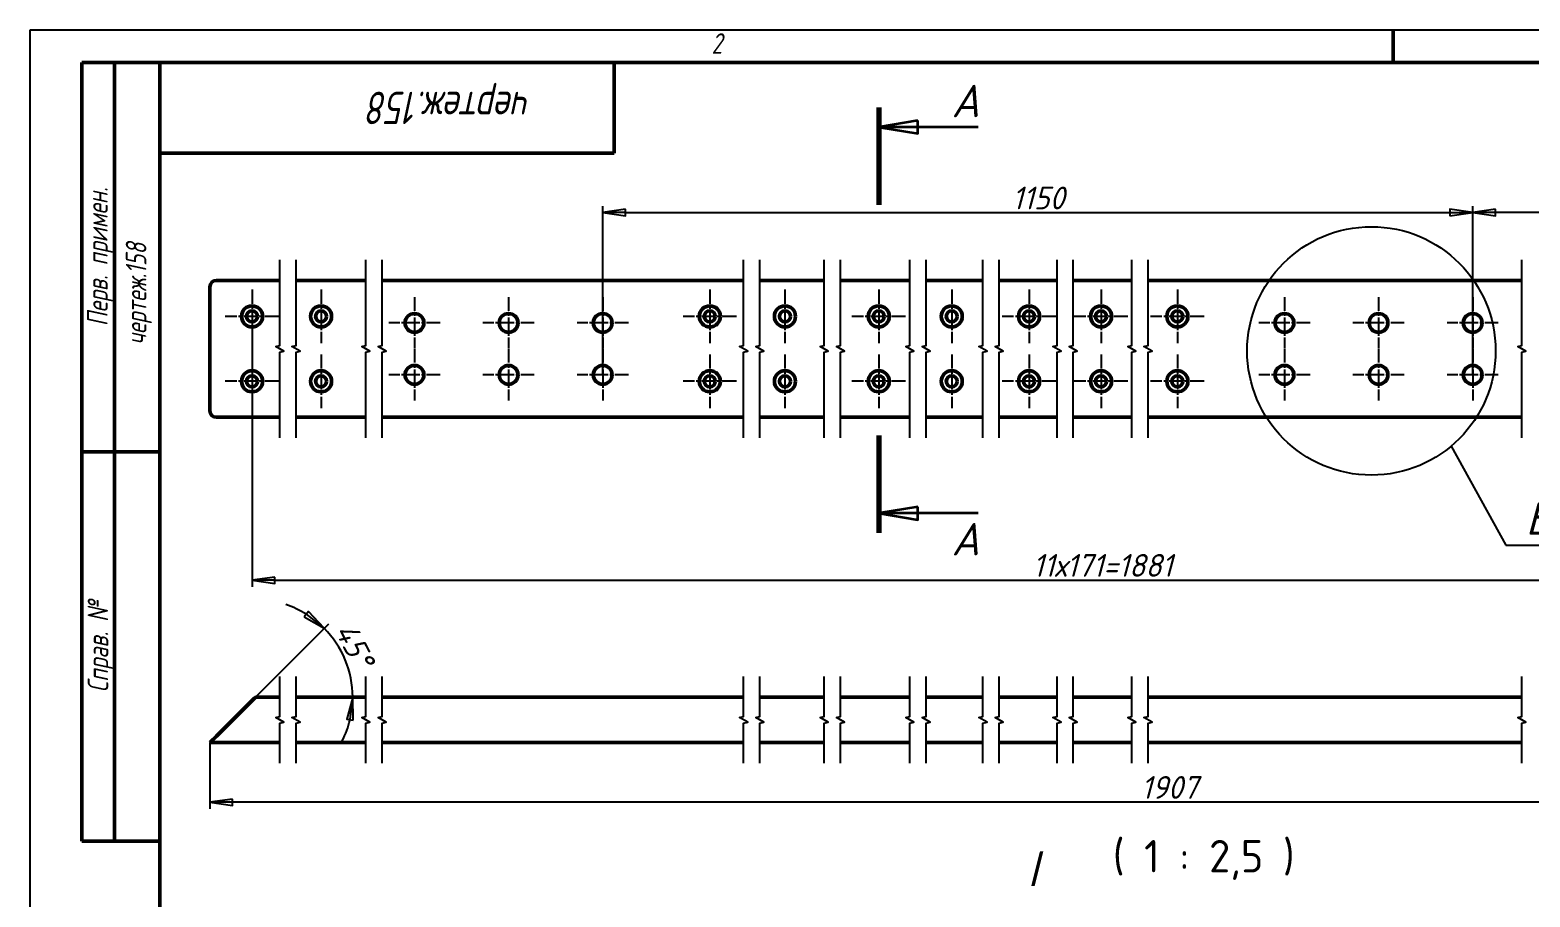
# Model space of a CAD drawing. Header units: millimetres. Extents: x 0 to 840, y 0 to 594.
# Drawn here: x 0 to 462.2, y 326.8 to 594 of the extents above; entities that cross this region are included whole.
import ezdxf
from ezdxf.enums import TextEntityAlignment as Align

# ---------------------------------------------------------------- set-up
doc = ezdxf.new("R2010")
doc.units = ezdxf.units.MM
doc.header["$LTSCALE"] = 2
doc.linetypes.add('LT_04', pattern=[0.7087, 0.4724, -0.0591, 0.1181, -0.0591])
for name, color, linetype, lineweight in [('Layer_01', 7, 'Continuous', 35), ('Layer_02', 7, 'Continuous', 50), ('Layer_03', 7, 'Continuous', 25), ('Layer_05', 7, 'Continuous', 50), ('Layer_06', 7, 'Continuous', 25), ('Layer_07', 7, 'Continuous', 25), ('Layer_08', 7, 'Continuous', 25), ('Layer_11', 7, 'Continuous', 25), ('Layer_13', 7, 'Continuous', 50)]:
    doc.layers.add(name, color=color, linetype=linetype, lineweight=lineweight)
doc.styles.add('Style_02', font='ariali.ttf', dxfattribs={"width": 0.8})
doc.styles.add('Style_03', font='GOST Common Italic.ttf')
doc.styles.add('Style_05', font='GOST Common Italic.ttf')
doc.styles.add('Style_06', font='GOST Common Italic.ttf', dxfattribs={"width": 0.8})
doc.styles.add('Style_07', font='GOST Common Italic.ttf', dxfattribs={"width": 0.8})
doc.styles.add('Style_17', font='AIGDT___.TTF')
doc.styles.add('Style_18', font='GOST Common.ttf')
doc.dimstyles.new('DimStyle_06', dxfattribs={"dimscale": 2, "dimtxt": 3.5, "dimasz": 3.5, "dimexe": 1, "dimexo": 0, "dimgap": 0.5, "dimtad": 1, "dimrnd": 1e-08, "dimtxsty": 'Style_03', "dimblk": 'Filled-1', "dimcen": 2.5, "dimdle": 15, "dimclrd": 256, "dimclre": 256, "dimclrt": 256, "dimazin": 2, "dimtfac": 0.714286, "dimtdec": 3, "dimtmove": 0, "dimatfit": 3, "dimlwd": 25, "dimlwe": 25})

# ---------------------------------------------------------------- blocks, each defined once
blk = doc.blocks.new('Block_17')
at = {"layer": 'Layer_05', "lineweight": 25}
for p, q in [((0, 0), (0, 297)), ((0, 297), (420, 297))]:
    blk.add_line(p, q, dxfattribs=at)
at = {"layer": 'Layer_05'}
for p, q in [((210, 292), (210, 297)), ((415, 292), (20, 292)), ((20, 292), (20, 5))]:
    blk.add_line(p, q, dxfattribs=at)
at = {"layer": 'Layer_05', "insert": (105, 296.5), "char_height": 3.17, "width": 5.2328, "attachment_point": 1, "style": 'Style_02'}
blk.add_mtext('\\fGOST Common|b0|i1;\\H3.1700;2', dxfattribs=at)
blk = doc.blocks.new('Block_05')
at = {"layer": 'Layer_13'}
for p, q in [((-12, 0), (-12, 120)), ((-12, 120), (0, 120)), ((-7, 0), (-7, 120)), ((-12, 60), (0, 60)), ((0, 0), (-12, 0))]:
    blk.add_line(p, q, dxfattribs=at)
at = {"layer": 'Layer_08', "char_height": 3.17, "attachment_point": 5, "rotation": 90, "style": 'Style_02'}
for s, insert, width in [('\\fGOST Common|b0|i1;\\H3.1700;Перв. примен.', (-9.19, 90.05), 60.0143), ('\\fGOST Common|b0|i1;\\H3.1700;Справ. №', (-9.1, 30), 59.9357)]:
    blk.add_mtext(s, dxfattribs=dict(at, insert=insert, width=width))
at = {"layer": 'Layer_08', "style": 'Style_06', "width": 0.8}
for tag, p in [('Первичная_применяемость_002', (-2.07, 67.31)), ('Первичная_применяемость_001', (-2.07, 67.31)), ('Справочный_номер_001', (-3.55, 30.02))]:
    blk.add_attdef(tag, text='', height=3.17, rotation=90, dxfattribs=at).set_placement(p, align=Align.MIDDLE_CENTER)
blk = doc.blocks.new('Block_06')
at = {"layer": 'Layer_13'}
for p, q in [((0, 0), (70, 0)), ((70, 0), (70, -14)), ((70, -14), (0, -14))]:
    blk.add_line(p, q, dxfattribs=at)
at = {"layer": 'Layer_08', "style": 'Style_07', "width": 0.8}
for tag in ['ОБОЗНАЧЕНИЕ_002', 'ОБОЗНАЧЕНИЕ_001']:
    blk.add_attdef(tag, text='', height=5, rotation=180, dxfattribs=at).set_placement((72.43, -4.53), align=Align.MIDDLE_CENTER)
blk = doc.blocks.new('2dTransSection0')
at = {"layer": 'Layer_01', "linetype": 'Continuous', "lineweight": 70}
for p, q in [((130.77, 285.05), (130.77, 270.05)), ((130.77, 234.52), (130.77, 219.52))]:
    blk.add_line(p, q, dxfattribs=at)
at = {"layer": 'Layer_01', "linetype": 'Continuous'}
for p, q in [((136.77, 283.05), (130.77, 282.05)), ((136.77, 282.05), (130.77, 282.05)), ((130.77, 282.05), (136.77, 281.05)), ((136.77, 281.05), (136.77, 283.05)), ((146.07, 282.05), (136.77, 282.05)), ((136.77, 223.52), (130.77, 222.52)), ((136.77, 222.52), (130.77, 222.52)), ((130.77, 222.52), (136.77, 221.52)), ((136.77, 221.52), (136.77, 223.52)), ((146.07, 222.52), (136.77, 222.52))]:
    blk.add_line(p, q, dxfattribs=at)
at = {"layer": 'Layer_01', "linetype": 'Continuous', "flags": 128}
for points in [[(136.77, 283.05), (130.77, 282.05), (136.77, 281.05), (136.77, 283.05)], [(136.77, 223.52), (130.77, 222.52), (136.77, 221.52), (136.77, 223.52)]]:
    blk.add_lwpolyline(points, dxfattribs=at)
at = {"layer": 'Layer_01'}
for points in [[(136.77, 283.05), (130.77, 282.05), (136.77, 281.05), (136.77, 283.05)], [(136.77, 223.52), (130.77, 222.52), (136.77, 221.52), (136.77, 223.52)]]:
    blk.add_solid(points, dxfattribs=at)
at = {"layer": 'Layer_01', "char_height": 5, "attachment_point": 7, "style": 'Style_05'}
for insert in [(141.98, 283.55), (141.98, 216.02)]:
    blk.add_mtext('A', dxfattribs=dict(at, insert=insert))
blk = doc.blocks.new('Filled-1')
at = {"color": 0}
for p, q in [((0, 0), (-1, 0.143)), ((-1, 0.143), (-1, -0.143)), ((-1, 0), (0, 0)), ((-1, -0.143), (0, 0))]:
    blk.add_line(p, q, dxfattribs=at)
at = {"color": 0, "flags": 128}
blk.add_lwpolyline([(-1, -0.143), (0, 0), (-1, 0.143), (-1, -0.143)], dxfattribs=at)
at = {"color": 0}
blk.add_solid([(-1, -0.143), (0, 0), (-1, 0.143), (-1, -0.143)], dxfattribs=at)
blk = doc.blocks.new('*D23')
at = {"layer": 'Defpoints', "color": 0, "linetype": 'Continuous'}
for p in [(98.41, 396.16), (69.43, 388.39), (69.44, 388.41), (99.43, 388.39)]:
    blk.add_point(p, dxfattribs=at)
at = {"layer": 'Layer_11', "linetype": 'Continuous', "lineweight": 25}
blk.add_line((69.44, 388.41), (92.06, 411.02), dxfattribs=at)
for start, end in [(58.3995, 71.7991), (0, 45), (333.2009, 346.6005)]:
    blk.add_arc((69.43, 388.39), 30, start, end, dxfattribs=at)
at = {"layer": 'Layer_11', "linetype": 'Continuous', "lineweight": 25, "xscale": 7, "yscale": 7, "zscale": 7}
for p, rotation in [((90.64, 409.61), 321.6997651776786), ((99.43, 388.39), 83.30023482223977)]:
    blk.add_blockref('Filled-1', p, dxfattribs=dict(at, rotation=rotation))
at = {"layer": 'Layer_11', "linetype": 'Continuous', "lineweight": 25, "insert": (99.93, 412.17), "char_height": 7, "attachment_point": 1, "rotation": 297.1897, "style": 'Style_03'}
blk.add_mtext('\\A1;45°', dxfattribs=at)
blk = doc.blocks.new('2dDetail0')
at = {"layer": 'Layer_03'}
for p, q in [((218.94, 232.85), (227.37, 217.61)), ((227.37, 217.61), (234.81, 217.61))]:
    blk.add_line(p, q, dxfattribs=at)
blk.add_circle((206.67, 247.54), 19.14, dxfattribs=at)
at = {"layer": 'Layer_03', "insert": (230.42, 219.24), "char_height": 5, "attachment_point": 7, "style": 'Style_05'}
blk.add_mtext('Б', dxfattribs=at)
blk = doc.blocks.new('*D32')
at = {"layer": 'Defpoints', "color": 0, "linetype": 'Continuous'}
for p in [(444.55, 537.73), (444.55, 487.73), (580.21, 487.73)]:
    blk.add_point(p, dxfattribs=at)
at = {"layer": 'Layer_11', "linetype": 'Continuous', "lineweight": 25}
for p, q in [((444.55, 487.73), (444.55, 539.73)), ((573.21, 537.73), (451.55, 537.73)), ((580.21, 487.73), (580.21, 539.73))]:
    blk.add_line(p, q, dxfattribs=at)
at = {"layer": 'Layer_11', "linetype": 'Continuous', "lineweight": 25, "xscale": 7, "yscale": 7, "zscale": 7, "rotation": 180}
blk.add_blockref('Filled-1', (444.55, 537.73), dxfattribs=at)
at = {"layer": 'Layer_11', "linetype": 'Continuous', "lineweight": 25, "xscale": 7, "yscale": 7, "zscale": 7}
blk.add_blockref('Filled-1', (580.21, 537.73), dxfattribs=at)
at = {"layer": 'Layer_11', "linetype": 'Continuous', "lineweight": 25, "insert": (504.95, 545.73), "char_height": 7, "attachment_point": 1, "style": 'Style_03'}
blk.add_mtext('\\A1;350', dxfattribs=at)
blk = doc.blocks.new('*D33')
at = {"layer": 'Defpoints', "color": 0, "linetype": 'Continuous'}
for p in [(444.55, 537.73), (176.47, 487.73), (444.55, 487.73)]:
    blk.add_point(p, dxfattribs=at)
at = {"layer": 'Layer_11', "linetype": 'Continuous', "lineweight": 25}
for p, q in [((176.47, 487.73), (176.47, 539.73)), ((183.47, 537.73), (437.55, 537.73)), ((444.55, 487.73), (444.55, 539.73))]:
    blk.add_line(p, q, dxfattribs=at)
at = {"layer": 'Layer_11', "linetype": 'Continuous', "lineweight": 25, "xscale": 7, "yscale": 7, "zscale": 7, "rotation": 180}
blk.add_blockref('Filled-1', (176.47, 537.73), dxfattribs=at)
at = {"layer": 'Layer_11', "linetype": 'Continuous', "lineweight": 25, "xscale": 7, "yscale": 7, "zscale": 7}
blk.add_blockref('Filled-1', (444.55, 537.73), dxfattribs=at)
at = {"layer": 'Layer_11', "linetype": 'Continuous', "lineweight": 25, "insert": (302.64, 545.73), "char_height": 7, "attachment_point": 1, "style": 'Style_03'}
blk.add_mtext('\\A1;1150', dxfattribs=at)
blk = doc.blocks.new('*D36')
at = {"layer": 'Defpoints', "color": 0, "linetype": 'Continuous'}
for p in [(55.43, 374.39), (647.07, 374.39), (55.43, 355.96)]:
    blk.add_point(p, dxfattribs=at)
at = {"layer": 'Layer_11', "linetype": 'Continuous', "lineweight": 25}
for p, q in [((55.43, 374.39), (55.43, 353.96)), ((647.07, 374.39), (647.07, 353.96)), ((640.07, 355.96), (62.43, 355.96))]:
    blk.add_line(p, q, dxfattribs=at)
at = {"layer": 'Layer_11', "linetype": 'Continuous', "lineweight": 25, "xscale": 7, "yscale": 7, "zscale": 7, "rotation": 180}
blk.add_blockref('Filled-1', (55.43, 355.96), dxfattribs=at)
at = {"layer": 'Layer_11', "linetype": 'Continuous', "lineweight": 25, "xscale": 7, "yscale": 7, "zscale": 7}
blk.add_blockref('Filled-1', (647.07, 355.96), dxfattribs=at)
at = {"layer": 'Layer_11', "linetype": 'Continuous', "lineweight": 25, "insert": (342.37, 364.05), "char_height": 7, "attachment_point": 1, "style": 'Style_03'}
blk.add_mtext('\\A1;1907', dxfattribs=at)
blk = doc.blocks.new('*D43')
at = {"layer": 'Defpoints', "color": 0, "linetype": 'Continuous'}
for p in [(68.43, 505.73), (634.07, 505.73), (634.07, 424.4)]:
    blk.add_point(p, dxfattribs=at)
at = {"layer": 'Layer_11', "linetype": 'Continuous', "lineweight": 25}
for p, q in [((68.43, 505.73), (68.43, 422.4)), ((634.07, 505.73), (634.07, 422.4)), ((75.43, 424.4), (627.07, 424.4))]:
    blk.add_line(p, q, dxfattribs=at)
at = {"layer": 'Layer_11', "linetype": 'Continuous', "lineweight": 25, "xscale": 7, "yscale": 7, "zscale": 7, "rotation": 180}
blk.add_blockref('Filled-1', (68.43, 424.4), dxfattribs=at)
at = {"layer": 'Layer_11', "linetype": 'Continuous', "lineweight": 25, "xscale": 7, "yscale": 7, "zscale": 7}
blk.add_blockref('Filled-1', (634.07, 424.4), dxfattribs=at)
at = {"layer": 'Layer_11', "linetype": 'Continuous', "lineweight": 25, "insert": (308.99, 432.49), "char_height": 7, "attachment_point": 1, "style": 'Style_03'}
blk.add_mtext('\\A1;\\fGOST Common|b0|i1;11х171=1881', dxfattribs=at)

msp = doc.modelspace()

# ---------------------------------------------------------------- linework, layer by layer
at = {"layer": 'Layer_02'}
for p, q in [((55.4277, 476.6254), (55.4277, 514.8254)), ((57.4277, 516.8254), (76.9732, 516.8254)), ((81.9732, 516.8254), (103.4859, 516.8254)), ((108.4859, 516.8254), (219.8942, 516.8254)), ((224.8942, 516.8254), (244.7392, 516.8254)), ((249.7392, 516.8254), (271.1315, 516.8254)), ((276.1315, 516.8254), (293.6532, 516.8254)), ((298.6532, 516.8254), (316.463, 516.8254)), ((321.463, 516.8254), (339.5177, 516.8254)), ((344.5177, 516.8254), (459.7053, 516.8254)), ((76.9732, 474.6254), (57.4277, 474.6254)), ((103.4859, 474.6254), (81.9732, 474.6254)), ((219.8942, 474.6254), (108.4859, 474.6254)), ((244.7392, 474.6254), (224.8942, 474.6254)), ((271.1315, 474.6254), (249.7392, 474.6254)), ((293.6532, 474.6254), (276.1315, 474.6254)), ((316.463, 474.6254), (298.6532, 474.6254)), ((339.5177, 474.6254), (321.463, 474.6254)), ((459.7053, 474.6254), (344.5177, 474.6254)), ((69.8419, 388.3921), (76.9732, 388.3921)), ((81.9732, 388.3921), (103.4859, 388.3921)), ((108.4859, 388.3921), (219.8942, 388.3921)), ((224.8942, 388.3921), (244.7392, 388.3921)), ((249.7392, 388.3921), (271.1315, 388.3921)), ((276.1315, 388.3921), (293.6532, 388.3921)), ((298.6532, 388.3921), (316.463, 388.3921)), ((321.463, 388.3921), (339.5177, 388.3921)), ((344.5177, 388.3921), (459.7053, 388.3921)), ((69.1348, 388.0993), (57.4277, 376.3921)), ((55.4277, 374.3921), (57.4277, 376.3921)), ((76.9732, 374.3921), (55.4277, 374.3921)), ((103.4859, 374.3921), (81.9732, 374.3921)), ((219.8942, 374.3921), (108.4859, 374.3921)), ((244.7392, 374.3921), (224.8942, 374.3921)), ((271.1315, 374.3921), (249.7392, 374.3921)), ((293.6532, 374.3921), (276.1315, 374.3921)), ((316.463, 374.3921), (298.6532, 374.3921)), ((339.5177, 374.3921), (321.463, 374.3921)), ((459.7053, 374.3921), (344.5177, 374.3921))]:
    msp.add_line(p, q, dxfattribs=at)
for centre, radius in [((68.4277, 505.7254), 3.25), ((89.6991, 505.7254), 3.25), ((209.4749, 505.7254), 3.25), ((232.6336, 505.7254), 3.25), ((261.5396, 505.7254), 3.25), ((284.0295, 505.7254), 3.25), ((307.8401, 505.7254), 3.25), ((330.0409, 505.7254), 3.25), ((353.553, 505.7254), 3.25), ((68.4277, 505.7254), 1.7), ((89.6991, 505.7254), 1.7), ((118.4749, 503.7254), 2.9), ((147.4749, 503.7254), 2.9), ((176.4749, 503.7254), 2.9), ((209.4749, 505.7254), 1.7), ((232.6336, 505.7254), 1.7), ((261.5396, 505.7254), 1.7), ((284.0295, 505.7254), 1.7), ((307.8401, 505.7254), 1.7), ((330.0409, 505.7254), 1.7), ((353.553, 505.7254), 1.7), ((386.553, 503.7254), 2.9), ((415.553, 503.7254), 2.9), ((444.553, 503.7254), 2.9), ((118.4749, 487.7254), 2.9), ((147.4749, 487.7254), 2.9), ((176.4749, 487.7254), 2.9), ((386.553, 487.7254), 2.9), ((415.553, 487.7254), 2.9), ((444.553, 487.7254), 2.9), ((68.4277, 485.7254), 3.25), ((68.4277, 485.7254), 1.7), ((89.6991, 485.7254), 3.25), ((89.6991, 485.7254), 1.7), ((209.4749, 485.7254), 3.25), ((209.4749, 485.7254), 1.7), ((232.6336, 485.7254), 3.25), ((232.6336, 485.7254), 1.7), ((261.5396, 485.7254), 3.25), ((261.5396, 485.7254), 1.7), ((284.0295, 485.7254), 3.25), ((284.0295, 485.7254), 1.7), ((307.8401, 485.7254), 3.25), ((307.8401, 485.7254), 1.7), ((330.0409, 485.7254), 3.25), ((330.0409, 485.7254), 1.7), ((353.553, 485.7254), 3.25), ((353.553, 485.7254), 1.7)]:
    msp.add_circle(centre, radius, dxfattribs=at)
for centre, radius, start, end in [((57.4277, 514.8254), 2, 90, 180), ((57.4277, 476.6254), 2, 180, 270), ((69.8419, 387.3921), 1, 90, 135)]:
    msp.add_arc(centre, radius, start, end, dxfattribs=at)
at = {"layer": 'Layer_06', "flags": 128}
for points in [[(76.9733, 468.2754), (76.9733, 494.6688), (78.2233, 495.0037), (75.7233, 496.4471), (76.9733, 496.782), (76.9733, 523.1754)], [(81.9733, 468.2754), (81.9733, 494.6688), (83.2233, 495.0037), (80.7233, 496.4471), (81.9733, 496.782), (81.9733, 523.1754)], [(103.4859, 468.2754), (103.4859, 494.6688), (104.7359, 495.0037), (102.2359, 496.4471), (103.4859, 496.782), (103.4859, 523.1754)], [(108.4859, 468.2754), (108.4859, 494.6688), (109.7359, 495.0037), (107.2359, 496.4471), (108.4859, 496.782), (108.4859, 523.1754)], [(219.8942, 468.2754), (219.8942, 494.6688), (221.1442, 495.0037), (218.6442, 496.4471), (219.8942, 496.782), (219.8942, 523.1754)], [(224.8942, 468.2754), (224.8942, 494.6688), (226.1442, 495.0037), (223.6442, 496.4471), (224.8942, 496.782), (224.8942, 523.1754)], [(244.7392, 468.2754), (244.7392, 494.6688), (245.9892, 495.0037), (243.4892, 496.4471), (244.7392, 496.782), (244.7392, 523.1754)], [(249.7392, 468.2754), (249.7392, 494.6688), (250.9892, 495.0037), (248.4892, 496.4471), (249.7392, 496.782), (249.7392, 523.1754)], [(271.1315, 468.2754), (271.1315, 494.6688), (272.3815, 495.0037), (269.8815, 496.4471), (271.1315, 496.782), (271.1315, 523.1754)], [(276.1315, 468.2754), (276.1315, 494.6688), (277.3815, 495.0037), (274.8815, 496.4471), (276.1315, 496.782), (276.1315, 523.1754)], [(293.6532, 468.2754), (293.6532, 494.6688), (294.9032, 495.0037), (292.4032, 496.4471), (293.6532, 496.782), (293.6532, 523.1754)], [(298.6532, 468.2754), (298.6532, 494.6688), (299.9032, 495.0037), (297.4032, 496.4471), (298.6532, 496.782), (298.6532, 523.1754)], [(316.463, 468.2754), (316.463, 494.6688), (317.713, 495.0037), (315.213, 496.4471), (316.463, 496.782), (316.463, 523.1754)], [(321.463, 468.2754), (321.463, 494.6688), (322.713, 495.0037), (320.213, 496.4471), (321.463, 496.782), (321.463, 523.1754)], [(339.5177, 468.2754), (339.5177, 494.6688), (340.7677, 495.0037), (338.2677, 496.4471), (339.5177, 496.782), (339.5177, 523.1754)], [(344.5177, 468.2754), (344.5177, 494.6688), (345.7677, 495.0037), (343.2677, 496.4471), (344.5177, 496.782), (344.5177, 523.1754)], [(459.7053, 468.2754), (459.7053, 494.6688), (460.9553, 495.0037), (458.4553, 496.4471), (459.7053, 496.782), (459.7053, 523.1754)], [(76.9733, 368.0421), (76.9733, 380.3355), (78.2233, 380.6705), (75.7233, 382.1138), (76.9733, 382.4488), (76.9733, 394.7421)], [(81.9733, 368.0421), (81.9733, 380.3355), (83.2233, 380.6705), (80.7233, 382.1138), (81.9733, 382.4488), (81.9733, 394.7421)], [(103.4859, 368.0421), (103.4859, 380.3355), (104.7359, 380.6705), (102.2359, 382.1138), (103.4859, 382.4488), (103.4859, 394.7421)], [(108.4859, 368.0421), (108.4859, 380.3355), (109.7359, 380.6705), (107.2359, 382.1138), (108.4859, 382.4488), (108.4859, 394.7421)], [(219.8942, 368.0421), (219.8942, 380.3355), (221.1442, 380.6705), (218.6442, 382.1138), (219.8942, 382.4488), (219.8942, 394.7421)], [(224.8942, 368.0421), (224.8942, 380.3355), (226.1442, 380.6705), (223.6442, 382.1138), (224.8942, 382.4488), (224.8942, 394.7421)], [(244.7392, 368.0421), (244.7392, 380.3355), (245.9892, 380.6705), (243.4892, 382.1138), (244.7392, 382.4488), (244.7392, 394.7421)], [(249.7392, 368.0421), (249.7392, 380.3355), (250.9892, 380.6705), (248.4892, 382.1138), (249.7392, 382.4488), (249.7392, 394.7421)], [(271.1315, 368.0421), (271.1315, 380.3355), (272.3815, 380.6705), (269.8815, 382.1138), (271.1315, 382.4488), (271.1315, 394.7421)], [(276.1315, 368.0421), (276.1315, 380.3355), (277.3815, 380.6705), (274.8815, 382.1138), (276.1315, 382.4488), (276.1315, 394.7421)], [(293.6532, 368.0421), (293.6532, 380.3355), (294.9032, 380.6705), (292.4032, 382.1138), (293.6532, 382.4488), (293.6532, 394.7421)], [(298.6532, 368.0421), (298.6532, 380.3355), (299.9032, 380.6705), (297.4032, 382.1138), (298.6532, 382.4488), (298.6532, 394.7421)], [(316.463, 368.0421), (316.463, 380.3355), (317.713, 380.6705), (315.213, 382.1138), (316.463, 382.4488), (316.463, 394.7421)], [(321.463, 368.0421), (321.463, 380.3355), (322.713, 380.6705), (320.213, 382.1138), (321.463, 382.4488), (321.463, 394.7421)], [(339.5177, 368.0421), (339.5177, 380.3355), (340.7677, 380.6705), (338.2677, 382.1138), (339.5177, 382.4488), (339.5177, 394.7421)], [(344.5177, 368.0421), (344.5177, 380.3355), (345.7677, 380.6705), (343.2677, 382.1138), (344.5177, 382.4488), (344.5177, 394.7421)], [(459.7053, 368.0421), (459.7053, 380.3355), (460.9553, 380.6705), (458.4553, 382.1138), (459.7053, 382.4488), (459.7053, 394.7421)]]:
    msp.add_lwpolyline(points, dxfattribs=at)
at = {"layer": 'Layer_07', "linetype": 'LT_04', "ltscale": 4.582984}
for p, q in [((68.4277, 513.9754), (68.4277, 497.4754)), ((89.6991, 513.9754), (89.6991, 497.4754)), ((209.4749, 513.9754), (209.4749, 497.4754)), ((232.6336, 513.9754), (232.6336, 497.4754)), ((261.5396, 513.9754), (261.5396, 497.4754)), ((284.0295, 513.9754), (284.0295, 497.4754)), ((307.8401, 513.9754), (307.8401, 497.4754)), ((330.0409, 513.9754), (330.0409, 497.4754)), ((353.553, 513.9754), (353.553, 497.4754)), ((76.6777, 505.7254), (60.1777, 505.7254)), ((217.7249, 505.7254), (201.2249, 505.7254)), ((269.7896, 505.7254), (253.2896, 505.7254)), ((316.0901, 505.7254), (299.5901, 505.7254)), ((338.2909, 505.7254), (321.7909, 505.7254)), ((361.803, 505.7254), (345.303, 505.7254)), ((68.4277, 493.9754), (68.4277, 477.4754)), ((89.6991, 493.9754), (89.6991, 477.4754)), ((209.4749, 493.9754), (209.4749, 477.4754)), ((232.6336, 493.9754), (232.6336, 477.4754)), ((261.5396, 493.9754), (261.5396, 477.4754)), ((284.0295, 493.9754), (284.0295, 477.4754)), ((307.8401, 493.9754), (307.8401, 477.4754)), ((330.0409, 493.9754), (330.0409, 477.4754)), ((353.553, 493.9754), (353.553, 477.4754)), ((76.6777, 485.7254), (60.1777, 485.7254)), ((217.7249, 485.7254), (201.2249, 485.7254)), ((269.7896, 485.7254), (253.2896, 485.7254)), ((316.0901, 485.7254), (299.5901, 485.7254)), ((338.2909, 485.7254), (321.7909, 485.7254)), ((361.803, 485.7254), (345.303, 485.7254))]:
    msp.add_line(p, q, dxfattribs=at)
at = {"layer": 'Layer_07', "linetype": 'LT_04', "ltscale": 4.38855}
for p, q in [((118.4749, 511.6254), (118.4749, 495.8254)), ((147.4749, 511.6254), (147.4749, 495.8254)), ((176.4749, 511.6254), (176.4749, 495.8254)), ((386.553, 511.6254), (386.553, 495.8254)), ((415.553, 511.6254), (415.553, 495.8254)), ((444.553, 511.6254), (444.553, 495.8254)), ((126.3749, 503.7254), (110.5749, 503.7254)), ((155.3749, 503.7254), (139.5749, 503.7254)), ((184.3749, 503.7254), (168.5749, 503.7254)), ((394.453, 503.7254), (378.653, 503.7254)), ((423.453, 503.7254), (407.653, 503.7254)), ((452.453, 503.7254), (436.653, 503.7254)), ((118.4749, 495.6254), (118.4749, 479.8254)), ((147.4749, 495.6254), (147.4749, 479.8254)), ((176.4749, 495.6254), (176.4749, 479.8254)), ((386.553, 495.6254), (386.553, 479.8254)), ((415.553, 495.6254), (415.553, 479.8254)), ((444.553, 495.6254), (444.553, 479.8254)), ((126.3749, 487.7254), (110.5749, 487.7254)), ((155.3749, 487.7254), (139.5749, 487.7254)), ((184.3749, 487.7254), (168.5749, 487.7254)), ((394.453, 487.7254), (378.653, 487.7254)), ((423.453, 487.7254), (407.653, 487.7254)), ((452.453, 487.7254), (436.653, 487.7254))]:
    msp.add_line(p, q, dxfattribs=at)
at = {"layer": 'Layer_11'}
msp.add_line((69.1348, 388.0993), (69.4277, 388.3921), dxfattribs=at)

# ---------------------------------------------------------------- block references
at = {"xscale": 2, "yscale": 2, "zscale": 2}
msp.add_blockref('Block_17', (0, 0), dxfattribs=at)
ref = msp.add_blockref('Block_05', (40, 344), dxfattribs=dict(xscale=2, yscale=2, zscale=2))
ref.add_attrib('Первичная_применяемость_001', 'чертеж.158', (35.8689, 496.989), dxfattribs={"layer": 'Layer_08', "height": 6.34, "rotation": 90, "style": 'Style_06', "width": 0.8})
ref = msp.add_blockref('Block_06', (40, 584), dxfattribs=dict(xscale=2, yscale=2, zscale=2))
ref.add_attrib('ОБОЗНАЧЕНИЕ_001', 'чертеж.158', (154.2327, 575.0004), dxfattribs={"layer": 'Layer_08', "height": 10, "rotation": 180, "style": 'Style_07', "width": 0.8})
at = {"layer": 'Layer_01', "xscale": 2, "yscale": 2, "zscale": 2}
msp.add_blockref('2dTransSection0', (0, 0), dxfattribs=at)
at = {"layer": 'Layer_03', "xscale": 2, "yscale": 2, "zscale": 2}
msp.add_blockref('2dDetail0', (0, 0), dxfattribs=at)

# ---------------------------------------------------------------- texts
at = {"layer": 'Layer_08', "char_height": 10, "attachment_point": 7}
for s, insert, style in [('( 1 : 2,5 )', (333.68, 332.0319), 'Style_18'), ('/', (308.5144, 330.1306), 'Style_17')]:
    msp.add_mtext(s, dxfattribs=dict(at, insert=insert, style=style))

# ---------------------------------------------------------------- dimensions: what is measured, and where the dimension line sits
at = {"layer": 'Layer_11', "linetype": 'Continuous', "lineweight": 25}
for base, p1, p2, text, override, picture, middle in [((444.553, 537.7254), (176.4749, 487.7254), (444.553, 487.7254), '1150', {"dimgap": 0.5, "dimdec": 2, "dimlfac": 4.289794, "dimtol": 0, "dimlim": 0, "dimtp": 0, "dimtm": 0, "dimtdec": 3, "dimtofl": 0, "dimatfit": 1}, '*D33', (310.514, 537.7254)), ((444.553, 537.7254), (580.2121, 487.7254), (444.553, 487.7254), '350', {"dimgap": 0.5, "dimdec": 2, "dimlfac": 2.579997, "dimtol": 0, "dimlim": 0, "dimtp": 0, "dimtm": 0, "dimtdec": 3, "dimtofl": 0, "dimatfit": 1}, '*D32', (512.3826, 537.7254)), ((634.0714, 424.3965), (68.4277, 505.7254), (634.0714, 505.7254), '\\fGOST Common|b0|i1;11х171=1881', {"dimgap": 0.5, "dimdec": 2, "dimlfac": 3.325415, "dimtol": 0, "dimlim": 0, "dimtp": 0, "dimtm": 0, "dimtdec": 3, "dimtofl": 0, "dimatfit": 1}, '*D43', (332.765, 424.3965)), ((55.4277, 355.9621), (647.0714, 374.3921), (55.4277, 374.3921), '1907', {"dimgap": 0.5, "dimdec": 2, "dimlfac": 3.223224, "dimtol": 0, "dimlim": 0, "dimtp": 0, "dimtm": 0, "dimtdec": 3, "dimtofl": 0, "dimatfit": 1}, '*D36', (351.2496, 355.9621))]:
    dim = msp.add_linear_dim(base=base, p1=p1, p2=p2, angle=180, text=text, dimstyle='DimStyle_06', override=override, dxfattribs=at)
    dim.commit()
    dim.dimension.update_dxf_attribs({"geometry": picture, "text_midpoint": middle, "dimtype": 160})
dim = msp.add_angular_dim_3p(base=(98.40548, 396.15672), center=(69.42771, 388.39215), p1=(99.42771, 388.39215), p2=(69.44185, 388.40629), dimstyle='DimStyle_06', override={"dimgap": 0.5, "dimse1": 1, "dimadec": 2, "dimtol": 0, "dimlim": 0, "dimtp": 0, "dimtm": 0, "dimtdec": 2}, dxfattribs=at)
dim.commit()
dim.dimension.update_dxf_attribs({"geometry": '*D23', "text_midpoint": (96.11266, 402.1003), "dimtype": 165})

doc.saveas('drawing.dxf')
